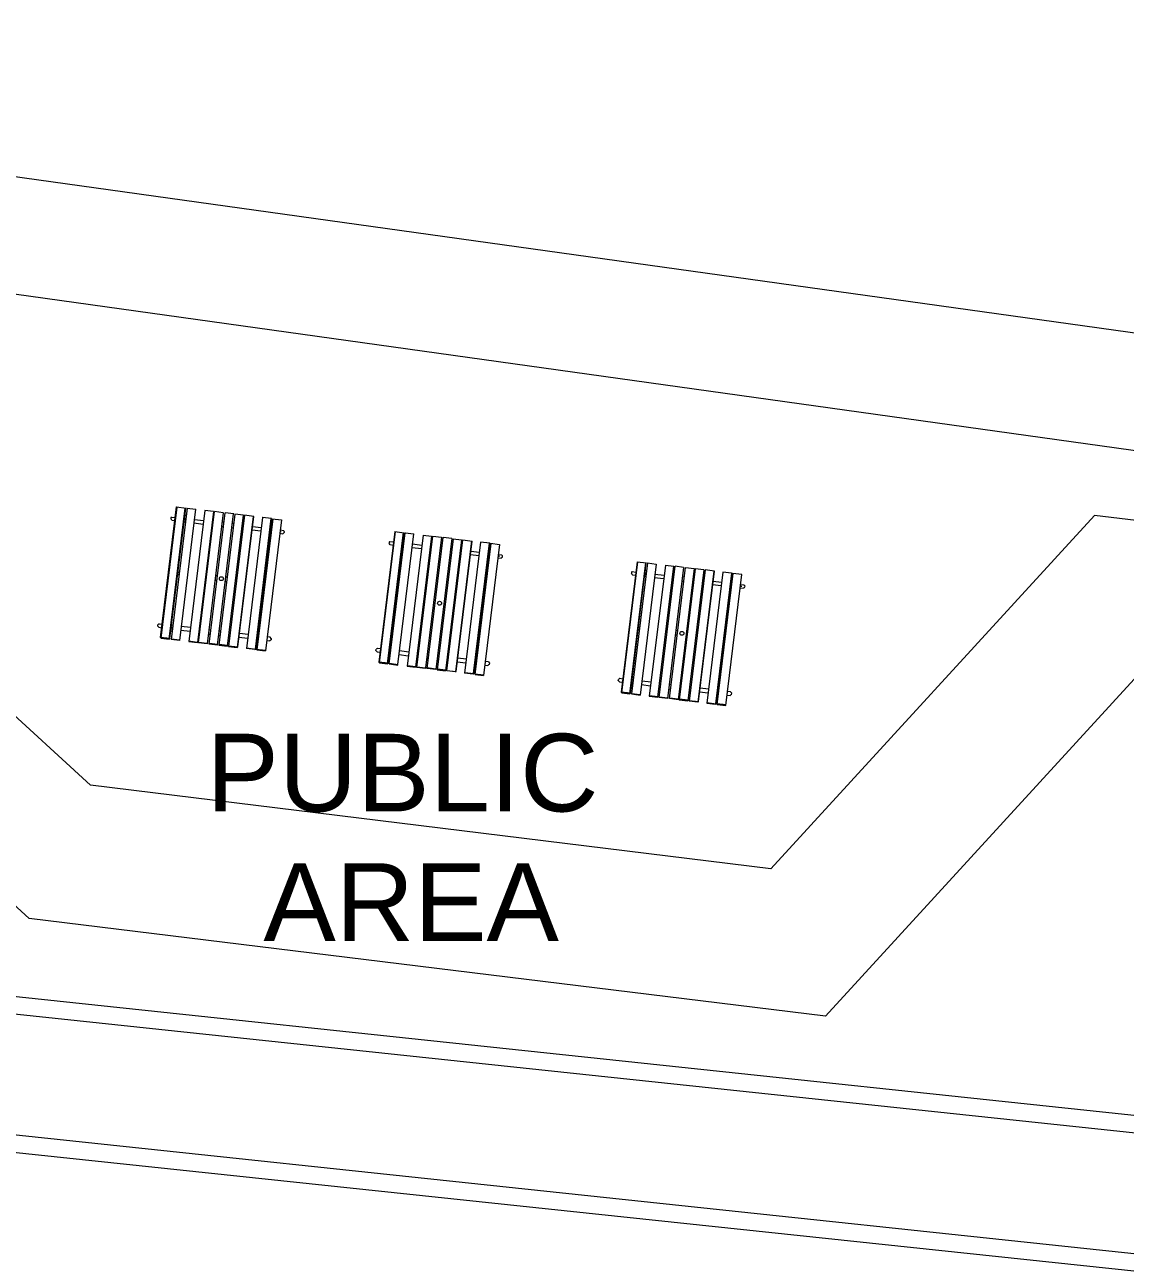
# Model space of a CAD drawing. Header units: metres. Extents: x 750 to 3116, y -341 to 1465.
# Drawn here: x 1650.11 to 1664.28, y 444.55 to 460.49 of the extents above; entities that cross this region are included whole.
import ezdxf

# ---------------------------------------------------------------- set-up
doc = ezdxf.new("R2010")
doc.units = ezdxf.units.M
for name, color, linetype, lineweight in [('Cycle road', 254, 'Continuous', 20), ('Footpath', 32, 'Continuous', 18), ('Inverted beam', 252, 'Continuous', 5), ('street fur', 33, 'Continuous', 15), ('Vehicular Road', 253, 'Continuous', 20)]:
    doc.layers.add(name, color=color, linetype=linetype, lineweight=lineweight)
doc.layers.add('Text', color=7, linetype='Continuous')
doc.styles.get("Standard").update_dxf_attribs({"font": 'arial.ttf'})

msp = doc.modelspace()

# ---------------------------------------------------------------- linework, layer by layer
at = {"layer": 'Cycle road'}
msp.add_line((1625.313, 448.822), (1679.299, 443.094), dxfattribs=at)
at = {"layer": 'Cycle road', "lineweight": 20}
msp.add_line((1679.285, 442.864), (1625.289, 448.594), dxfattribs=at)
at = {"layer": 'Footpath'}
for p, q in [((1650.957, 450.701), (1646.337, 454.933)), ((1659.716, 449.626), (1663.881, 454.173)), ((1667.551, 453.723), (1663.881, 454.173)), ((1650.166, 448.984), (1645.534, 453.227)), ((1660.418, 447.727), (1664.582, 452.273)), ((1659.716, 449.626), (1650.957, 450.701)), ((1660.418, 447.727), (1650.166, 448.984))]:
    msp.add_line(p, q, dxfattribs=at)
msp.add_lwpolyline([(1637.388, 456.182), (1637.744, 458.734), (1667.667, 454.555)], dxfattribs=at)
at = {"layer": 'Inverted beam'}
msp.add_line((1624.767, 450.66), (1681.906, 444.597), dxfattribs=at)
at = {"layer": 'Inverted beam', "lineweight": 20}
msp.add_lwpolyline([(1682.572, 444.985), (1681.997, 444.356), (1624.742, 450.432)], dxfattribs=at)
at = {"layer": 'street fur'}
for p, q in [((1651.859, 452.603), (1652.065, 454.283)), ((1651.866, 452.594), (1652.072, 454.282)), ((1651.969, 452.582), (1652.175, 454.269)), ((1651.978, 452.589), (1652.183, 454.268)), ((1652.199, 454.266), (1651.993, 452.579)), ((1652.064, 454.283), (1652.186, 454.268)), ((1652.064, 454.283), (1652.066, 454.283)), ((1652.064, 454.282), (1652.066, 454.282)), ((1652.309, 454.253), (1652.103, 452.565)), ((1652.187, 454.172), (1652.171, 454.173)), ((1652.198, 454.267), (1652.199, 454.267)), ((1652.198, 454.266), (1652.199, 454.266)), ((1652.198, 454.266), (1652.311, 454.253)), ((1652.427, 454.238), (1652.221, 452.551)), ((1652.308, 454.252), (1652.31, 454.252)), ((1652.309, 454.254), (1652.311, 454.253)), ((1652.538, 454.225), (1652.332, 452.537)), ((1652.348, 452.536), (1652.554, 454.223)), ((1652.538, 454.225), (1652.427, 454.238)), ((1652.664, 454.209), (1652.458, 452.522)), ((1652.482, 452.519), (1652.688, 454.207)), ((1652.664, 454.209), (1652.554, 454.223)), ((1652.592, 452.506), (1652.798, 454.193)), ((1652.814, 454.191), (1652.608, 452.504)), ((1652.664, 454.209), (1652.663, 454.21)), ((1652.799, 454.193), (1652.688, 454.207)), ((1652.718, 452.49), (1652.924, 454.178)), ((1652.94, 454.176), (1652.734, 452.488)), ((1652.797, 454.192), (1652.799, 454.192)), ((1652.798, 454.194), (1652.799, 454.194)), ((1652.924, 454.178), (1652.814, 454.191)), ((1652.924, 454.178), (1652.924, 454.178)), ((1653.058, 454.161), (1652.94, 454.176)), ((1651.992, 454.148), (1651.99, 454.132)), ((1651.997, 454.123), (1651.99, 454.132)), ((1652, 454.154), (1651.992, 454.148)), ((1652.004, 454.114), (1651.997, 454.123)), ((1652, 454.154), (1652.048, 454.149)), ((1652.003, 454.114), (1652.005, 454.113)), ((1652.004, 454.114), (1652.043, 454.109)), ((1652.004, 454.114), (1652.005, 454.114)), ((1652.162, 454.094), (1652.177, 454.092)), ((1652.18, 454.116), (1652.165, 454.118)), ((1652.182, 454.132), (1652.167, 454.134)), ((1652.288, 454.079), (1652.406, 454.064)), ((1652.411, 454.104), (1652.293, 454.119)), ((1653.051, 454.162), (1652.844, 452.475)), ((1652.853, 452.482), (1653.058, 454.161)), ((1653.169, 454.148), (1652.963, 452.46)), ((1653.153, 454.014), (1653.042, 454.027)), ((1653.279, 454.134), (1653.074, 452.455)), ((1653.081, 452.454), (1653.287, 454.133)), ((1653.295, 454.132), (1653.09, 452.453)), ((1653.303, 454.131), (1653.097, 452.444)), ((1653.169, 454.148), (1653.168, 454.148)), ((1653.287, 454.133), (1653.169, 454.148)), ((1653.413, 454.118), (1653.207, 452.431)), ((1653.284, 454.038), (1653.275, 454.039)), ((1653.295, 454.132), (1653.413, 454.118)), ((1653.413, 454.118), (1653.413, 454.118)), ((1653.037, 453.987), (1653.148, 453.974)), ((1653.265, 453.96), (1653.274, 453.958)), ((1653.268, 453.983), (1653.277, 453.982)), ((1653.27, 453.999), (1653.279, 453.998)), ((1653.392, 453.944), (1653.431, 453.939)), ((1653.395, 453.968), (1653.411, 453.966)), ((1653.444, 453.978), (1653.397, 453.984)), ((1653.404, 453.984), (1653.406, 453.984)), ((1653.404, 453.982), (1653.406, 453.982)), ((1653.44, 453.947), (1653.431, 453.939)), ((1653.431, 453.939), (1653.431, 453.939)), ((1653.436, 453.979), (1653.436, 453.979)), ((1653.449, 453.954), (1653.44, 453.947)), ((1653.451, 453.969), (1653.444, 453.978)), ((1653.451, 453.969), (1653.449, 453.954)), ((1654.874, 453.967), (1654.669, 452.287)), ((1654.676, 452.278), (1654.882, 453.966)), ((1654.778, 452.266), (1654.984, 453.953)), ((1654.787, 452.273), (1654.992, 453.952)), ((1654.802, 452.263), (1655.008, 453.95)), ((1654.873, 453.967), (1654.995, 453.952)), ((1654.873, 453.967), (1654.875, 453.967)), ((1654.873, 453.966), (1654.875, 453.966)), ((1654.913, 452.257), (1655.119, 453.937)), ((1654.996, 453.855), (1654.981, 453.857)), ((1655.007, 453.951), (1655.009, 453.951)), ((1655.007, 453.95), (1655.009, 453.949)), ((1655.007, 453.95), (1655.12, 453.937)), ((1655.237, 453.922), (1655.031, 452.235)), ((1655.118, 453.938), (1655.12, 453.937)), ((1655.118, 453.936), (1655.12, 453.936)), ((1655.347, 453.909), (1655.141, 452.221)), ((1655.157, 452.219), (1655.363, 453.907)), ((1655.237, 453.922), (1655.347, 453.909)), ((1655.474, 453.893), (1655.268, 452.214)), ((1655.291, 452.203), (1655.497, 453.891)), ((1655.363, 453.907), (1655.474, 453.893)), ((1655.608, 453.877), (1655.401, 452.19)), ((1655.623, 453.875), (1655.417, 452.188)), ((1655.474, 453.893), (1655.473, 453.893)), ((1655.608, 453.877), (1655.497, 453.891)), ((1655.734, 453.862), (1655.528, 452.174)), ((1655.543, 452.172), (1655.749, 453.86)), ((1655.607, 453.878), (1655.608, 453.878)), ((1655.607, 453.877), (1655.608, 453.877)), ((1655.607, 453.876), (1655.608, 453.876)), ((1655.623, 453.875), (1655.734, 453.862)), ((1655.86, 453.846), (1655.654, 452.159)), ((1655.663, 452.166), (1655.868, 453.845)), ((1655.733, 453.862), (1655.734, 453.862)), ((1655.749, 453.86), (1655.868, 453.845)), ((1654.802, 453.831), (1654.8, 453.816)), ((1654.806, 453.807), (1654.8, 453.816)), ((1654.81, 453.838), (1654.802, 453.831)), ((1654.814, 453.797), (1654.806, 453.807)), ((1654.81, 453.838), (1654.85, 453.834)), ((1654.813, 453.798), (1654.853, 453.793)), ((1654.813, 453.798), (1654.814, 453.798)), ((1654.85, 453.834), (1654.858, 453.833)), ((1654.971, 453.778), (1654.987, 453.776)), ((1654.99, 453.8), (1654.974, 453.802)), ((1654.976, 453.818), (1654.992, 453.816)), ((1655.097, 453.763), (1655.216, 453.748)), ((1655.22, 453.788), (1655.102, 453.803)), ((1655.978, 453.832), (1655.772, 452.144)), ((1655.962, 453.698), (1655.851, 453.711)), ((1656.089, 453.818), (1655.884, 452.139)), ((1655.891, 452.138), (1656.096, 453.817)), ((1656.104, 453.816), (1655.899, 452.137)), ((1655.906, 452.128), (1656.112, 453.815)), ((1655.978, 453.832), (1655.978, 453.832)), ((1656.096, 453.817), (1655.978, 453.832)), ((1656.223, 453.802), (1656.017, 452.114)), ((1656.084, 453.723), (1656.093, 453.722)), ((1656.104, 453.816), (1656.223, 453.802)), ((1656.223, 453.802), (1656.222, 453.802)), ((1655.847, 453.671), (1655.957, 453.658)), ((1656.075, 453.643), (1656.083, 453.642)), ((1656.078, 453.667), (1656.086, 453.666)), ((1656.088, 453.682), (1656.08, 453.683)), ((1656.202, 453.628), (1656.241, 453.623)), ((1656.204, 453.651), (1656.22, 453.65)), ((1656.253, 453.662), (1656.206, 453.668)), ((1656.213, 453.666), (1656.215, 453.666)), ((1656.214, 453.668), (1656.215, 453.668)), ((1656.214, 453.667), (1656.215, 453.667)), ((1656.241, 453.623), (1656.24, 453.623)), ((1656.25, 453.631), (1656.241, 453.623)), ((1656.246, 453.663), (1656.245, 453.663)), ((1656.258, 453.638), (1656.25, 453.631)), ((1656.253, 453.662), (1656.26, 453.653)), ((1656.258, 453.638), (1656.26, 453.653)), ((1657.993, 453.579), (1657.788, 451.9)), ((1657.795, 451.891), (1658.001, 453.578)), ((1657.897, 451.878), (1658.103, 453.566)), ((1657.906, 451.885), (1658.111, 453.565)), ((1658.127, 453.563), (1657.921, 451.876)), ((1657.992, 453.58), (1657.994, 453.58)), ((1657.992, 453.579), (1657.994, 453.578)), ((1657.992, 453.579), (1658.114, 453.565)), ((1658.237, 453.549), (1658.031, 451.862)), ((1658.126, 453.564), (1658.128, 453.564)), ((1658.126, 453.563), (1658.128, 453.563)), ((1658.126, 453.562), (1658.127, 453.562)), ((1658.127, 453.563), (1658.239, 453.549)), ((1658.356, 453.535), (1658.15, 451.848)), ((1658.237, 453.55), (1658.239, 453.55)), ((1658.237, 453.549), (1658.239, 453.549)), ((1658.356, 453.535), (1658.466, 453.522)), ((1652.079, 453.416), (1652.095, 453.414)), ((1652.098, 453.439), (1652.082, 453.441)), ((1652.455, 453.411), (1652.439, 453.413)), ((1652.589, 453.395), (1652.565, 453.397)), ((1652.715, 453.379), (1652.699, 453.381)), ((1657.921, 453.444), (1657.919, 453.428)), ((1657.925, 453.42), (1657.919, 453.428)), ((1657.929, 453.451), (1657.921, 453.444)), ((1657.932, 453.41), (1657.925, 453.42)), ((1657.929, 453.451), (1657.976, 453.445)), ((1657.932, 453.411), (1657.933, 453.411)), ((1657.932, 453.41), (1657.972, 453.405)), ((1658.09, 453.391), (1658.106, 453.389)), ((1658.108, 453.413), (1658.093, 453.414)), ((1658.095, 453.431), (1658.11, 453.429)), ((1658.1, 453.47), (1658.115, 453.468)), ((1658.216, 453.376), (1658.334, 453.361)), ((1658.339, 453.401), (1658.221, 453.415)), ((1658.26, 451.834), (1658.466, 453.522)), ((1658.276, 451.832), (1658.482, 453.52)), ((1658.592, 453.506), (1658.386, 451.819)), ((1658.41, 451.816), (1658.616, 453.503)), ((1658.592, 453.506), (1658.482, 453.52)), ((1658.726, 453.49), (1658.52, 451.802)), ((1658.742, 453.488), (1658.536, 451.8)), ((1658.592, 453.506), (1658.592, 453.506)), ((1658.616, 453.503), (1658.726, 453.49)), ((1658.853, 453.474), (1658.647, 451.787)), ((1658.868, 453.472), (1658.662, 451.785)), ((1658.726, 453.491), (1658.727, 453.49)), ((1658.726, 453.49), (1658.727, 453.49)), ((1658.726, 453.489), (1658.727, 453.489)), ((1658.853, 453.474), (1658.742, 453.488)), ((1658.979, 453.459), (1658.773, 451.771)), ((1658.782, 451.778), (1658.987, 453.458)), ((1658.853, 453.474), (1658.852, 453.474)), ((1658.987, 453.458), (1658.868, 453.472)), ((1659.097, 453.444), (1658.891, 451.757)), ((1659.208, 453.431), (1659.003, 451.751)), ((1659.01, 451.75), (1659.215, 453.43)), ((1659.018, 451.749), (1659.223, 453.429)), ((1659.025, 451.741), (1659.231, 453.428)), ((1659.096, 453.445), (1659.097, 453.444)), ((1659.208, 453.431), (1659.097, 453.444)), ((1659.136, 451.727), (1659.342, 453.415)), ((1659.208, 453.431), (1659.215, 453.43)), ((1659.342, 453.415), (1659.223, 453.429)), ((1659.341, 453.415), (1659.342, 453.415)), ((1652.432, 453.357), (1652.448, 453.355)), ((1652.558, 453.342), (1652.582, 453.339)), ((1652.692, 453.325), (1652.708, 453.324)), ((1652.818, 453.31), (1652.834, 453.308)), ((1652.841, 453.364), (1652.825, 453.366)), ((1653.191, 453.28), (1653.182, 453.282)), ((1653.194, 453.305), (1653.185, 453.306)), ((1658.965, 453.284), (1659.076, 453.271)), ((1659.081, 453.31), (1658.97, 453.324)), ((1659.194, 453.256), (1659.202, 453.255)), ((1659.196, 453.28), (1659.205, 453.279)), ((1659.198, 453.296), (1659.207, 453.295)), ((1659.212, 453.334), (1659.203, 453.335)), ((1659.32, 453.241), (1659.36, 453.236)), ((1659.323, 453.264), (1659.339, 453.262)), ((1659.372, 453.275), (1659.325, 453.281)), ((1659.332, 453.279), (1659.334, 453.279)), ((1659.333, 453.28), (1659.334, 453.28)), ((1659.36, 453.236), (1659.359, 453.236)), ((1659.369, 453.243), (1659.36, 453.236)), ((1659.365, 453.276), (1659.364, 453.276)), ((1659.377, 453.25), (1659.369, 453.243)), ((1659.379, 453.266), (1659.372, 453.275)), ((1659.379, 453.266), (1659.377, 453.25)), ((1654.888, 453.1), (1654.904, 453.098)), ((1654.907, 453.123), (1654.891, 453.124)), ((1655.264, 453.095), (1655.248, 453.097)), ((1655.398, 453.079), (1655.374, 453.081)), ((1655.524, 453.063), (1655.508, 453.065)), ((1655.65, 453.048), (1655.635, 453.05)), ((1655.241, 453.041), (1655.257, 453.039)), ((1655.368, 453.026), (1655.391, 453.023)), ((1655.502, 453.009), (1655.517, 453.007)), ((1655.628, 452.994), (1655.643, 452.992)), ((1656, 452.964), (1655.992, 452.965)), ((1656.003, 452.989), (1655.995, 452.99)), ((1651.822, 452.751), (1651.824, 452.767)), ((1651.822, 452.751), (1651.828, 452.743)), ((1651.832, 452.774), (1651.824, 452.767)), ((1651.836, 452.734), (1651.828, 452.743)), ((1651.841, 452.781), (1651.832, 452.774)), ((1651.836, 452.734), (1651.859, 452.731)), ((1651.841, 452.782), (1651.842, 452.782)), ((1651.841, 452.781), (1651.881, 452.776)), ((1651.841, 452.78), (1651.842, 452.78)), ((1651.859, 452.731), (1651.875, 452.729)), ((1651.996, 452.738), (1652.012, 452.736)), ((1652.015, 452.76), (1651.999, 452.762)), ((1652.244, 452.732), (1652.125, 452.746)), ((1658.026, 452.735), (1658.01, 452.737)), ((1651.978, 452.589), (1651.859, 452.603)), ((1651.866, 452.594), (1651.859, 452.603)), ((1651.866, 452.594), (1651.969, 452.582)), ((1651.978, 452.589), (1651.969, 452.582)), ((1652.005, 452.681), (1651.989, 452.683)), ((1651.993, 452.715), (1652.009, 452.713)), ((1651.993, 452.588), (1651.994, 452.587)), ((1651.993, 452.587), (1651.994, 452.587)), ((1651.993, 452.586), (1651.994, 452.586)), ((1652.103, 452.565), (1651.993, 452.579)), ((1651.994, 452.587), (1652.105, 452.573)), ((1652.103, 452.574), (1652.106, 452.574)), ((1652.103, 452.573), (1652.105, 452.572)), ((1652.119, 452.699), (1652.238, 452.685)), ((1652.869, 452.608), (1652.979, 452.594)), ((1652.985, 452.641), (1652.874, 452.655)), ((1653.097, 452.58), (1653.105, 452.579)), ((1653.1, 452.604), (1653.108, 452.603)), ((1653.111, 452.626), (1653.103, 452.627)), ((1653.269, 452.607), (1653.229, 452.612)), ((1653.269, 452.607), (1653.268, 452.607)), ((1653.282, 452.589), (1653.269, 452.607)), ((1653.28, 452.573), (1653.272, 452.567)), ((1653.282, 452.589), (1653.28, 452.573)), ((1658.007, 452.713), (1658.023, 452.711)), ((1658.36, 452.654), (1658.376, 452.652)), ((1658.383, 452.708), (1658.367, 452.71)), ((1658.486, 452.639), (1658.51, 452.636)), ((1658.517, 452.691), (1658.493, 452.694)), ((1658.62, 452.622), (1658.636, 452.62)), ((1658.643, 452.676), (1658.627, 452.678)), ((1658.747, 452.607), (1658.762, 452.605)), ((1658.769, 452.66), (1658.753, 452.662)), ((1659.119, 452.577), (1659.111, 452.578)), ((1659.122, 452.601), (1659.114, 452.602)), ((1652.221, 452.551), (1652.332, 452.537)), ((1652.222, 452.559), (1652.333, 452.545)), ((1652.348, 452.544), (1652.349, 452.544)), ((1652.348, 452.543), (1652.349, 452.543)), ((1652.348, 452.543), (1652.459, 452.53)), ((1652.458, 452.522), (1652.348, 452.536)), ((1652.592, 452.506), (1652.482, 452.519)), ((1652.593, 452.513), (1652.483, 452.527)), ((1652.592, 452.514), (1652.594, 452.513)), ((1652.592, 452.514), (1652.594, 452.514)), ((1652.592, 452.513), (1652.594, 452.513)), ((1652.608, 452.504), (1652.718, 452.49)), ((1652.719, 452.498), (1652.609, 452.512)), ((1652.719, 452.498), (1652.719, 452.498)), ((1652.734, 452.497), (1652.736, 452.497)), ((1652.734, 452.496), (1652.736, 452.495)), ((1652.734, 452.496), (1652.853, 452.482)), ((1652.734, 452.488), (1652.844, 452.475)), ((1652.844, 452.475), (1652.853, 452.482)), ((1652.963, 452.468), (1652.964, 452.468)), ((1653.073, 452.447), (1652.963, 452.46)), ((1652.964, 452.468), (1653.083, 452.454)), ((1653.073, 452.447), (1653.081, 452.454)), ((1653.081, 452.455), (1653.083, 452.454)), ((1653.081, 452.453), (1653.083, 452.453)), ((1653.09, 452.453), (1653.208, 452.438)), ((1653.101, 452.547), (1653.093, 452.548)), ((1653.097, 452.444), (1653.207, 452.431)), ((1653.208, 452.438), (1653.208, 452.438)), ((1653.224, 452.565), (1653.263, 452.56)), ((1653.263, 452.56), (1653.262, 452.56)), ((1653.272, 452.567), (1653.263, 452.56)), ((1654.631, 452.435), (1654.633, 452.451)), ((1654.631, 452.435), (1654.637, 452.427)), ((1654.641, 452.458), (1654.633, 452.451)), ((1654.645, 452.418), (1654.637, 452.427)), ((1654.651, 452.465), (1654.641, 452.458)), ((1654.645, 452.418), (1654.684, 452.413)), ((1654.65, 452.466), (1654.652, 452.466)), ((1654.65, 452.465), (1654.69, 452.46)), ((1654.65, 452.464), (1654.651, 452.464)), ((1654.805, 452.422), (1654.821, 452.42)), ((1654.824, 452.444), (1654.808, 452.446)), ((1655.053, 452.416), (1654.935, 452.43)), ((1654.787, 452.273), (1654.669, 452.287)), ((1654.669, 452.287), (1654.676, 452.278)), ((1654.676, 452.278), (1654.778, 452.266)), ((1654.787, 452.273), (1654.778, 452.266)), ((1654.799, 452.367), (1654.814, 452.365)), ((1654.802, 452.271), (1654.915, 452.257)), ((1654.802, 452.271), (1654.804, 452.271)), ((1654.802, 452.27), (1654.804, 452.27)), ((1654.802, 452.263), (1654.912, 452.249)), ((1654.818, 452.397), (1654.803, 452.399)), ((1654.912, 452.249), (1654.913, 452.257)), ((1654.913, 452.258), (1654.915, 452.258)), ((1654.913, 452.256), (1654.915, 452.256)), ((1654.929, 452.383), (1655.047, 452.369)), ((1655.678, 452.292), (1655.789, 452.278)), ((1655.794, 452.325), (1655.684, 452.339)), ((1655.915, 452.263), (1655.906, 452.264)), ((1655.909, 452.287), (1655.918, 452.286)), ((1655.921, 452.31), (1655.912, 452.311)), ((1656.078, 452.291), (1656.039, 452.295)), ((1656.081, 452.251), (1656.072, 452.244)), ((1656.078, 452.291), (1656.077, 452.291)), ((1656.078, 452.291), (1656.092, 452.273)), ((1656.09, 452.257), (1656.081, 452.251)), ((1656.092, 452.273), (1656.09, 452.257)), ((1655.031, 452.235), (1655.141, 452.221)), ((1655.032, 452.243), (1655.142, 452.229)), ((1655.157, 452.228), (1655.159, 452.228)), ((1655.157, 452.227), (1655.159, 452.226)), ((1655.157, 452.227), (1655.159, 452.227)), ((1655.267, 452.206), (1655.157, 452.219)), ((1655.158, 452.227), (1655.268, 452.214)), ((1655.268, 452.214), (1655.267, 452.206)), ((1655.401, 452.19), (1655.291, 452.203)), ((1655.403, 452.197), (1655.292, 452.211)), ((1655.402, 452.198), (1655.403, 452.198)), ((1655.402, 452.197), (1655.403, 452.197)), ((1655.417, 452.188), (1655.528, 452.174)), ((1655.529, 452.182), (1655.418, 452.195)), ((1655.528, 452.182), (1655.529, 452.182)), ((1655.654, 452.159), (1655.543, 452.172)), ((1655.544, 452.181), (1655.545, 452.181)), ((1655.544, 452.18), (1655.545, 452.18)), ((1655.544, 452.18), (1655.663, 452.166)), ((1655.544, 452.179), (1655.545, 452.179)), ((1655.654, 452.159), (1655.663, 452.166)), ((1655.772, 452.152), (1655.773, 452.152)), ((1655.883, 452.131), (1655.772, 452.144)), ((1655.773, 452.152), (1655.892, 452.138)), ((1655.883, 452.131), (1655.891, 452.138)), ((1655.89, 452.139), (1655.892, 452.138)), ((1655.89, 452.137), (1655.892, 452.137)), ((1655.899, 452.137), (1656.018, 452.122)), ((1655.911, 452.231), (1655.902, 452.232)), ((1655.906, 452.128), (1656.017, 452.114)), ((1656.018, 452.122), (1656.017, 452.122)), ((1656.033, 452.248), (1656.072, 452.244)), ((1656.072, 452.244), (1656.072, 452.244)), ((1657.75, 452.048), (1657.752, 452.064)), ((1657.756, 452.04), (1657.75, 452.048)), ((1657.76, 452.071), (1657.752, 452.064)), ((1657.764, 452.031), (1657.756, 452.04)), ((1657.77, 452.078), (1657.76, 452.071)), ((1657.764, 452.031), (1657.803, 452.026)), ((1657.769, 452.079), (1657.77, 452.078)), ((1657.769, 452.078), (1657.809, 452.073)), ((1657.769, 452.077), (1657.77, 452.077)), ((1657.918, 451.979), (1657.933, 451.977)), ((1657.921, 452.011), (1657.937, 452.01)), ((1657.924, 452.035), (1657.94, 452.033)), ((1657.943, 452.057), (1657.927, 452.059)), ((1658.048, 451.996), (1658.166, 451.982)), ((1658.172, 452.029), (1658.053, 452.043)), ((1658.913, 451.938), (1658.803, 451.952)), ((1657.906, 451.885), (1657.788, 451.9)), ((1657.788, 451.9), (1657.795, 451.891)), ((1657.795, 451.891), (1657.897, 451.878)), ((1657.906, 451.885), (1657.897, 451.878)), ((1657.921, 451.884), (1657.923, 451.884)), ((1657.921, 451.883), (1657.922, 451.883)), ((1657.921, 451.883), (1658.034, 451.87)), ((1657.921, 451.876), (1658.031, 451.862)), ((1658.031, 451.869), (1658.034, 451.869)), ((1658.032, 451.871), (1658.034, 451.87)), ((1658.15, 451.848), (1658.26, 451.834)), ((1658.151, 451.855), (1658.261, 451.842)), ((1658.276, 451.841), (1658.278, 451.841)), ((1658.276, 451.84), (1658.277, 451.84)), ((1658.276, 451.839), (1658.277, 451.839)), ((1658.386, 451.819), (1658.276, 451.832)), ((1658.277, 451.84), (1658.387, 451.826)), ((1658.52, 451.802), (1658.41, 451.816)), ((1658.522, 451.81), (1658.411, 451.824)), ((1658.521, 451.811), (1658.522, 451.811)), ((1658.521, 451.81), (1658.522, 451.809)), ((1658.536, 451.8), (1658.647, 451.787)), ((1658.647, 451.795), (1658.537, 451.808)), ((1658.647, 451.795), (1658.647, 451.795)), ((1658.662, 451.793), (1658.664, 451.793)), ((1658.662, 451.792), (1658.664, 451.792)), ((1658.773, 451.771), (1658.662, 451.785)), ((1658.663, 451.794), (1658.664, 451.793)), ((1658.663, 451.793), (1658.782, 451.778)), ((1658.773, 451.771), (1658.782, 451.778)), ((1658.797, 451.905), (1658.907, 451.891)), ((1659.021, 451.845), (1659.03, 451.844)), ((1659.025, 451.877), (1659.034, 451.876)), ((1659.028, 451.9), (1659.036, 451.899)), ((1659.039, 451.923), (1659.031, 451.924)), ((1659.152, 451.861), (1659.191, 451.856)), ((1659.197, 451.903), (1659.158, 451.908)), ((1659.191, 451.856), (1659.19, 451.856)), ((1659.2, 451.863), (1659.191, 451.856)), ((1659.197, 451.903), (1659.196, 451.904)), ((1659.211, 451.886), (1659.197, 451.903)), ((1659.209, 451.869), (1659.2, 451.863)), ((1659.209, 451.869), (1659.211, 451.886)), ((1658.891, 451.765), (1658.892, 451.765)), ((1658.891, 451.757), (1659.002, 451.744)), ((1658.892, 451.765), (1659.011, 451.75)), ((1659.002, 451.744), (1659.01, 451.75)), ((1659.009, 451.751), (1659.011, 451.751)), ((1659.009, 451.75), (1659.011, 451.75)), ((1659.137, 451.735), (1659.018, 451.749)), ((1659.025, 451.741), (1659.136, 451.727)), ((1659.137, 451.735), (1659.136, 451.735))]:
    msp.add_line(p, q, dxfattribs=at)
for points in [[(1652.516, 454.048), (1652.532, 454.047)], [(1652.524, 454.108), (1652.539, 454.106)], [(1652.643, 454.033), (1652.666, 454.03)], [(1652.65, 454.093), (1652.673, 454.09)], [(1652.777, 454.017), (1652.792, 454.015)], [(1652.784, 454.076), (1652.8, 454.074)], [(1652.91, 454.061), (1652.926, 454.059)], [(1652.903, 454.001), (1652.919, 453.999)], [(1655.326, 453.732), (1655.341, 453.73)], [(1655.333, 453.792), (1655.349, 453.79)], [(1655.452, 453.717), (1655.476, 453.714)], [(1655.459, 453.777), (1655.483, 453.774)], [(1655.586, 453.701), (1655.602, 453.699)], [(1655.593, 453.76), (1655.609, 453.758)], [(1655.712, 453.685), (1655.728, 453.683)], [(1655.719, 453.745), (1655.735, 453.743)], [(1658.452, 453.405), (1658.468, 453.403)], [(1658.578, 453.389), (1658.602, 453.386)], [(1658.712, 453.373), (1658.728, 453.371)], [(1658.445, 453.345), (1658.46, 453.343)], [(1658.571, 453.33), (1658.594, 453.327)], [(1658.705, 453.313), (1658.721, 453.311)], [(1658.831, 453.298), (1658.847, 453.296)], [(1658.838, 453.357), (1658.854, 453.356)], [(1652.347, 452.662), (1652.363, 452.66)], [(1652.354, 452.722), (1652.37, 452.72)], [(1652.473, 452.647), (1652.497, 452.644)], [(1652.481, 452.706), (1652.504, 452.703)], [(1652.607, 452.63), (1652.623, 452.628)], [(1652.615, 452.69), (1652.63, 452.688)], [(1652.734, 452.615), (1652.749, 452.613)], [(1652.741, 452.674), (1652.756, 452.673)], [(1655.157, 452.346), (1655.172, 452.344)], [(1655.164, 452.406), (1655.179, 452.404)], [(1655.283, 452.331), (1655.306, 452.328)], [(1655.29, 452.39), (1655.313, 452.387)], [(1655.417, 452.314), (1655.432, 452.312)], [(1655.424, 452.374), (1655.44, 452.372)], [(1655.543, 452.299), (1655.559, 452.297)], [(1655.55, 452.358), (1655.566, 452.356)], [(1658.275, 451.959), (1658.291, 451.957)], [(1658.283, 452.018), (1658.298, 452.016)], [(1658.402, 451.943), (1658.425, 451.94)], [(1658.409, 452.003), (1658.432, 452)], [(1658.543, 451.987), (1658.559, 451.985)], [(1658.669, 451.971), (1658.685, 451.969)], [(1658.536, 451.927), (1658.551, 451.925)], [(1658.662, 451.912), (1658.677, 451.91)]]:
    msp.add_lwpolyline(points, dxfattribs=at)
for centre in [(1652.64, 453.36), (1655.45, 453.044), (1658.569, 452.657)]:
    msp.add_circle(centre, 0.025, dxfattribs=at)
at = {"layer": 'Vehicular Road', "lineweight": 20}
msp.add_lwpolyline([(1557.761, 449.519), (1555.279, 446.802, -0.709085), (1551.807, 448.283), (1553.093, 467.762, -0.428302), (1555.871, 470.081), (1618.991, 462.868), (1682.293, 454.027, -0.390874), (1683.583, 452.453), (1683.205, 445.992, 0.188493), (1683.542, 444.953), (1684.624, 443.633, -0.373088), (1684.57, 441.669), (1678.226, 434.743)], format="xyb", dxfattribs=at)

# ---------------------------------------------------------------- texts
at = {"layer": 'Text', "color": 30, "true_color": 0xf26722, "insert": (1647.09, 451.364), "char_height": 1, "attachment_point": 1}
msp.add_mtext_dynamic_manual_height_columns('\\pi5.3596;PUBLIC\\P\\pi5.70407; AREA', width=15.60256, gutter_width=12.5, heights=[0], dxfattribs=at)

doc.saveas('drawing.dxf')
